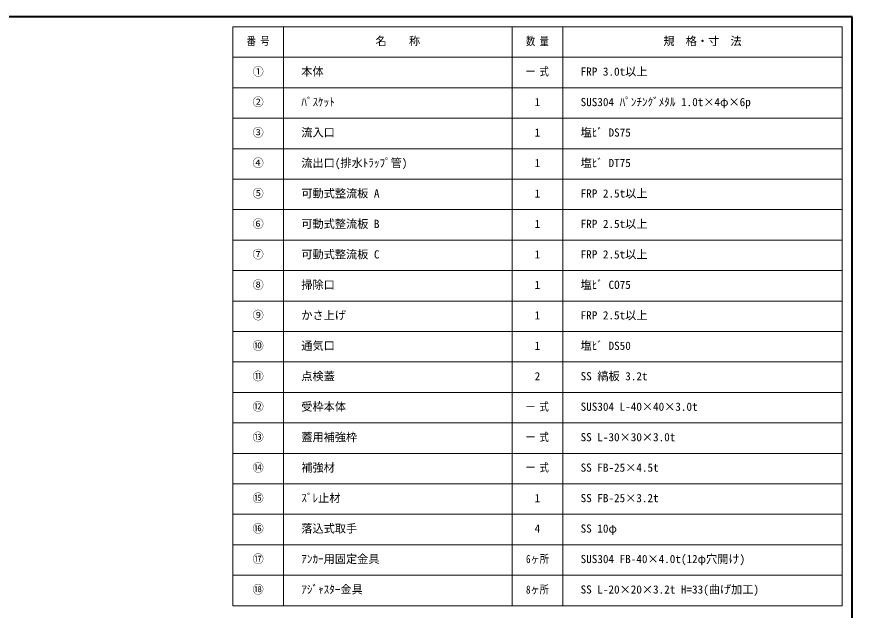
# Model space of a CAD drawing. Units: millimetres at full size, sheet at 1:8; details may follow other scales. Extents: x -1653 to 1587, y -1063 to 1185.
# Drawn here: x -58 to 1587, y 16 to 1185 of the extents above; entities that cross this region are included whole.
import ezdxf
from ezdxf.enums import TextEntityAlignment as Align

# ---------------------------------------------------------------- set-up
doc = ezdxf.new("R2010")
doc.units = ezdxf.units.MM
doc.header["$LTSCALE"] = 8
doc.layers.add('0-0_ﾚｲﾔ1', color=4, linetype='Continuous', lineweight=9)
doc.styles.add('ＭＳ ゴシック', font='')
doc.styles.get('ＭＳ ゴシック').set_extended_font_data('MS Gothic')

msp = doc.modelspace()

# ---------------------------------------------------------------- linework, layer by layer
at = {"layer": '0-0_ﾚｲﾔ1', "color": 1, "lineweight": 40}
for p, q in [((1587.424, 1185.018), (-1652.576, 1185.018)), ((1587.424, -1062.982), (1587.424, 1185.018))]:
    msp.add_line(p, q, dxfattribs=at)
at = {"layer": '0-0_ﾚｲﾔ1', "color": 3, "lineweight": 18}
for p, q in [((1567.424, 1165.018), (367.424, 1165.018)), ((467.424, 25.018), (467.424, 1165.018)), ((917.424, 25.018), (917.424, 1165.018)), ((1017.424, 25.018), (1017.424, 1165.018)), ((1567.424, 25.018), (1567.424, 1165.018)), ((1567.424, 1105.018), (367.424, 1105.018)), ((1567.424, 1045.018), (367.424, 1045.018)), ((1567.424, 985.018), (367.424, 985.018)), ((1567.424, 925.018), (367.424, 925.018)), ((1567.424, 865.018), (367.424, 865.018)), ((1567.424, 805.018), (367.424, 805.018)), ((1567.424, 745.018), (367.424, 745.018)), ((1567.424, 685.018), (367.424, 685.018)), ((1567.424, 625.018), (367.424, 625.018)), ((1567.424, 565.018), (367.424, 565.018)), ((1567.424, 505.018), (367.424, 505.018)), ((1567.424, 445.018), (367.424, 445.018)), ((1567.424, 385.018), (367.424, 385.018)), ((1567.424, 325.018), (367.424, 325.018)), ((1567.424, 265.018), (367.424, 265.018)), ((1567.424, 205.018), (367.424, 205.018)), ((1567.424, 145.018), (367.424, 145.018)), ((1567.424, 85.018), (367.424, 85.018))]:
    msp.add_line(p, q, dxfattribs=at)
msp.add_lwpolyline([(1567.424, 25.018), (367.424, 25.018), (367.424, 1165.018)], dxfattribs=at)

# ---------------------------------------------------------------- texts
at = {"layer": '0-0_ﾚｲﾔ1', "color": 7, "style": 'ＭＳ ゴシック', "width": 0.8}
for s, p in [('番 号', (394.924, 1124.018)), ('数 量', (944.924, 1124.018)), ('一 式', (944.924, 1064.018)), ('一 式', (944.924, 404.018)), ('一 式', (944.924, 344.018)), ('一 式', (944.924, 284.018)), ('6ヶ所', (944.924, 104.018)), ('8ヶ所', (944.924, 44.018))]:
    msp.add_text(s, height=16.13, dxfattribs=at).set_placement(p, align=Align.BOTTOM_LEFT)
at = {"layer": '0-0_ﾚｲﾔ1', "color": 7, "style": 'ＭＳ ゴシック'}
for s, p in [('名\u3000\u3000称', (648.424, 1124.018)), ('規\u3000格・寸\u3000法', (1215.424, 1124.018)), ('①', (406.424, 1064.018)), ('本体', (502.424, 1064.018)), ('FRP 3.0t以上', (1052.424, 1064.018)), ('②', (406.424, 1004.018)), ('ﾊﾞｽｹｯﾄ', (502.424, 1004.018)), ('1', (961.924, 1004.018)), ('SUS304 ﾊﾟﾝﾁﾝｸﾞﾒﾀﾙ 1.0t×4φ×6p', (1052.424, 1004.018)), ('③', (406.424, 944.018)), ('流入口', (502.424, 944.018)), ('1', (961.924, 944.018)), ('塩ﾋﾞ DS75', (1052.424, 944.018)), ('④', (406.424, 884.018)), ('流出口(排水ﾄﾗｯﾌﾟ管)', (502.424, 884.018)), ('塩ﾋﾞ DT75', (1052.424, 884.018)), ('1', (961.924, 884.018)), ('⑤', (406.424, 824.018)), ('可動式整流板 A', (502.424, 824.018)), ('1', (961.924, 824.018)), ('FRP 2.5t以上', (1052.424, 824.018)), ('⑥', (406.424, 764.018)), ('可動式整流板 B', (502.424, 764.018)), ('1', (961.924, 764.018)), ('FRP 2.5t以上', (1052.424, 764.018)), ('⑦', (406.424, 704.018)), ('可動式整流板 C', (502.424, 704.018)), ('1', (961.924, 704.018)), ('FRP 2.5t以上', (1052.424, 704.018)), ('⑧', (406.424, 644.018)), ('掃除口', (502.424, 644.018)), ('1', (961.924, 644.018)), ('塩ﾋﾞ CO75', (1052.424, 644.018)), ('⑨', (406.424, 584.018)), ('かさ上げ', (502.424, 584.018)), ('1', (961.924, 584.018)), ('FRP 2.5t以上', (1052.424, 584.018)), ('⑩', (406.424, 524.018)), ('通気口', (502.424, 524.018)), ('1', (961.924, 524.018)), ('塩ﾋﾞ DS50', (1052.424, 524.018)), ('⑪', (406.424, 464.018)), ('点検蓋', (502.424, 464.018)), ('2', (961.924, 464.018)), ('SS 縞板 3.2t', (1052.424, 464.018)), ('⑫', (406.424, 404.018)), ('受枠本体', (502.424, 404.018)), ('SUS304 L-40×40×3.0t', (1052.424, 404.018)), ('⑬', (406.424, 344.018)), ('蓋用補強枠', (502.424, 344.018)), ('SS L-30×30×3.0t', (1052.424, 344.018)), ('⑭', (406.424, 284.018)), ('補強材', (502.424, 284.018)), ('SS FB-25×4.5t', (1052.424, 284.018)), ('⑮', (406.424, 224.018)), ('ｽﾞﾚ止材', (502.424, 224.018)), ('1', (961.924, 224.018)), ('SS FB-25×3.2t', (1052.424, 224.018)), ('⑯', (406.424, 164.018)), ('落込式取手', (502.424, 164.018)), ('4', (961.924, 164.018)), ('SS 10φ', (1052.424, 164.018)), ('⑰', (406.424, 104.018)), ('ｱﾝｶｰ用固定金具', (502.424, 104.018)), ('SUS304 FB-40×4.0t(12φ穴開け)', (1052.424, 104.018)), ('⑱', (406.424, 44.018)), ('ｱｼﾞｬｽﾀｰ金具', (502.424, 44.018)), ('SS L-20×20×3.2t H=33(曲げ加工)', (1052.424, 44.018))]:
    msp.add_text(s, height=16.13, dxfattribs=at).set_placement(p, align=Align.BOTTOM_LEFT)

doc.saveas('drawing.dxf')
